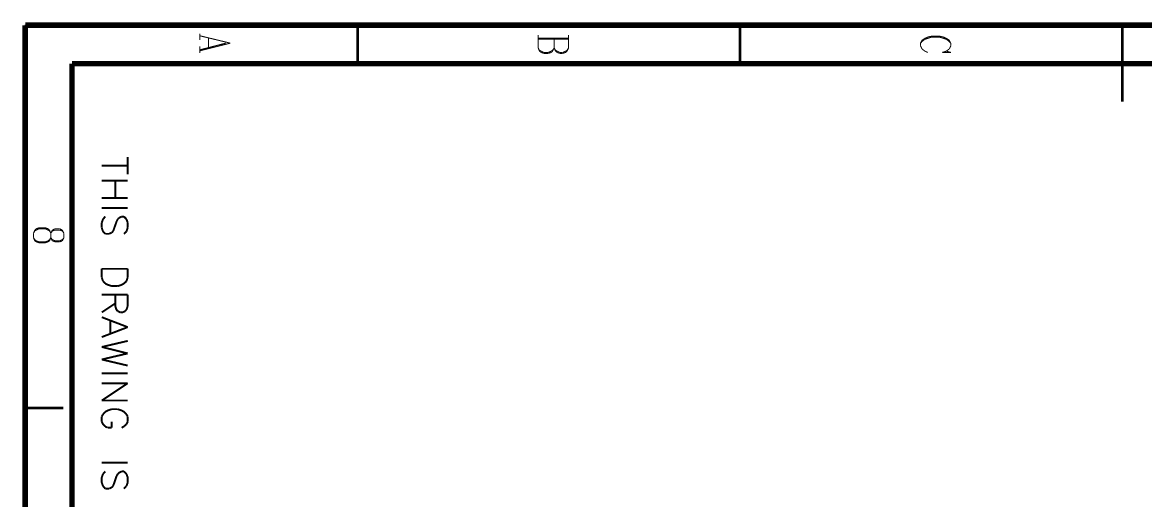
# Model space of a CAD drawing. Extents: x 0.1 to 11.6, y 0.3 to 16.2.
# Drawn here: x 0.14 to 5.98, y 13.75 to 16.23 of the extents above; entities that cross this region are included whole.
import ezdxf

# ---------------------------------------------------------------- set-up
doc = ezdxf.new("R2010")
doc.units = 0
doc.layers.get('0').update_dxf_attribs({"linetype": 'CONTINUOUS'})

msp = doc.modelspace()

# ---------------------------------------------------------------- linework, layer by layer
at = {"color": 0}
for points, const_width in [([(0.155003, 16.22), (11.57, 16.22)], 0.028333), ([(0.155003, 0.310004), (0.155003, 16.22)], 0.028333), ([(1.88499, 16.02), (1.88499, 16.22)], 0.013333), ([(3.87332, 16.02), (3.87332, 16.22)], 0.013333), ([(5.86165, 16.02), (5.86165, 16.22)], 0.013333), ([(5.86165, 16.22), (5.86165, 15.8217)], 0.013333), ([(1.06331, 16.1767), (1.06331, 16.1433)], 0.005208), ([(1.22168, 16.1267), (1.06331, 16.165)], 0.005208), ([(1.22168, 16.1267), (1.06331, 16.0867)], 0.005208), ([(1.19835, 16.1267), (1.06331, 16.0917)], 0.005208), ([(1.10834, 16.155), (1.10834, 16.1033)], 0.005208), ([(2.82335, 16.1017), (2.82335, 16.1683)], 0.005208), ([(2.98167, 16.1517), (2.82335, 16.1517)], 0.005208), ([(2.98167, 16.1467), (2.82335, 16.1467)], 0.005208), ([(2.90668, 16.1467), (2.90668, 16.1017)], 0.005208), ([(2.98167, 16.1683), (2.98167, 16.1017)], 0.005208), ([(4.81999, 16.1417), (4.81168, 16.125)], 0.005208), ([(4.81999, 16.135), (4.81168, 16.125)], 0.005208), ([(4.81168, 16.125), (4.81168, 16.1133)], 0.005208), ([(4.83501, 16.1517), (4.81999, 16.1417)], 0.005208), ([(4.83501, 16.1467), (4.81999, 16.135)], 0.005208), ([(4.84999, 16.1583), (4.83501, 16.1517)], 0.005208), ([(4.84999, 16.1517), (4.83501, 16.1467)], 0.005208), ([(4.87169, 16.1633), (4.84999, 16.1583)], 0.005208), ([(4.87169, 16.1583), (4.84999, 16.1517)], 0.005208), ([(4.91, 16.1633), (4.87169, 16.1633)], 0.005208), ([(4.91, 16.1583), (4.87169, 16.1583)], 0.005208), ([(4.93164, 16.1583), (4.91, 16.1633)], 0.005208), ([(4.93164, 16.1517), (4.91, 16.1583)], 0.005208), ([(4.94667, 16.1517), (4.93164, 16.1583)], 0.005208), ([(4.94667, 16.1467), (4.93164, 16.1517)], 0.005208), ([(4.96164, 16.1417), (4.94667, 16.1517)], 0.005208), ([(4.96164, 16.135), (4.94667, 16.1467)], 0.005208), ([(4.97, 16.125), (4.96164, 16.1417)], 0.005208), ([(4.97, 16.125), (4.96164, 16.135)], 0.005208), ([(4.97, 16.1133), (4.97, 16.125)], 0.005208), ([(1.06331, 16.11), (1.06331, 16.075)], 0.005208), ([(2.83003, 16.085), (2.82335, 16.1017)], 0.005208), ([(2.83003, 16.09), (2.82335, 16.1017)], 0.005208), ([(2.83832, 16.085), (2.83003, 16.09)], 0.005208), ([(2.83832, 16.0783), (2.83003, 16.085)], 0.005208), ([(2.85335, 16.0783), (2.83832, 16.085)], 0.005208), ([(2.85335, 16.0733), (2.83832, 16.0783)], 0.005208), ([(2.875, 16.0783), (2.85335, 16.0783)], 0.005208), ([(2.875, 16.0733), (2.85335, 16.0733)], 0.005208), ([(2.89165, 16.085), (2.875, 16.0783)], 0.005208), ([(2.89165, 16.0783), (2.875, 16.0733)], 0.005208), ([(2.89833, 16.09), (2.89165, 16.085)], 0.005208), ([(2.89833, 16.085), (2.89165, 16.0783)], 0.005208), ([(2.90668, 16.1017), (2.89833, 16.085)], 0.005208), ([(2.90668, 16.1017), (2.89833, 16.09)], 0.005208), ([(2.91336, 16.085), (2.90668, 16.1017)], 0.005208), ([(2.91336, 16.09), (2.90668, 16.1017)], 0.005208), ([(2.92165, 16.085), (2.91336, 16.09)], 0.005208), ([(2.92165, 16.0783), (2.91336, 16.085)], 0.005208), ([(2.93668, 16.0783), (2.92165, 16.085)], 0.005208), ([(2.93668, 16.0733), (2.92165, 16.0783)], 0.005208), ([(2.95167, 16.0783), (2.93668, 16.0783)], 0.005208), ([(2.95167, 16.0733), (2.93668, 16.0733)], 0.005208), ([(2.96669, 16.085), (2.95167, 16.0783)], 0.005208), ([(2.96669, 16.0783), (2.95167, 16.0733)], 0.005208), ([(2.97331, 16.09), (2.96669, 16.085)], 0.005208), ([(2.97331, 16.085), (2.96669, 16.0783)], 0.005208), ([(2.98167, 16.1017), (2.97331, 16.085)], 0.005208), ([(2.98167, 16.1017), (2.97331, 16.09)], 0.005208), ([(4.81168, 16.1133), (4.81999, 16.0967)], 0.005208), ([(4.81999, 16.0967), (4.83501, 16.085)], 0.005208), ([(4.83501, 16.085), (4.84999, 16.0783)], 0.005208), ([(4.94667, 16.085), (4.92503, 16.0783)], 0.005208), ([(4.92503, 16.0783), (4.97, 16.0783)], 0.005208), ([(4.94667, 16.085), (4.96164, 16.0967)], 0.005208), ([(4.97, 16.0783), (4.94667, 16.085)], 0.005208), ([(4.96164, 16.0967), (4.97, 16.1133)], 0.005208), ([(0.398329, 16.02), (11.315, 16.02)], 0.028333), ([(0.398329, 0.533311), (0.398329, 16.02)], 0.028333), ([(0.688314, 15.535), (0.688314, 15.445)], 0.01), ([(0.688314, 15.49), (0.553331, 15.49)], 0.01), ([(0.688314, 15.4117), (0.553331, 15.4117)], 0.01), ([(0.623318, 15.4117), (0.623318, 15.3217)], 0.01), ([(0.688314, 15.3217), (0.553331, 15.3217)], 0.01), ([(0.688314, 15.27), (0.553331, 15.27)], 0.01), ([(0.553331, 15.1933), (0.560004, 15.2117)], 0.01), ([(0.553331, 15.1667), (0.553331, 15.1933)], 0.01), ([(0.560004, 15.2117), (0.571669, 15.225)], 0.01), ([(0.629992, 15.1983), (0.616644, 15.16)], 0.01), ([(0.636664, 15.2117), (0.629992, 15.1983)], 0.01), ([(0.643338, 15.2183), (0.636664, 15.2117)], 0.01), ([(0.656685, 15.225), (0.643338, 15.2183)], 0.01), ([(0.668349, 15.225), (0.656685, 15.225)], 0.01), ([(0.68164, 15.2117), (0.668349, 15.225)], 0.01), ([(0.688314, 15.1933), (0.68164, 15.2117)], 0.01), ([(0.688314, 15.1667), (0.688314, 15.1933)], 0.01), ([(0.205024, 15.155), (0.198351, 15.1383)], 0.005208), ([(0.205024, 15.15), (0.198351, 15.1383)], 0.005208), ([(0.198351, 15.1383), (0.198351, 15.115)], 0.005208), ([(0.213325, 15.1617), (0.205024, 15.155)], 0.005208), ([(0.213325, 15.155), (0.205024, 15.15)], 0.005208), ([(0.228353, 15.1667), (0.213325, 15.1617)], 0.005208), ([(0.228353, 15.1617), (0.213325, 15.155)], 0.005208), ([(0.258356, 15.1667), (0.228353, 15.1667)], 0.005208), ([(0.258356, 15.1617), (0.228353, 15.1617)], 0.005208), ([(0.273329, 15.1617), (0.258356, 15.1667)], 0.005208), ([(0.273329, 15.155), (0.258356, 15.1617)], 0.005208), ([(0.281685, 15.155), (0.273329, 15.1617)], 0.005208), ([(0.281685, 15.15), (0.273329, 15.155)], 0.005208), ([(0.288357, 15.1383), (0.281685, 15.155)], 0.005208), ([(0.288357, 15.1383), (0.281685, 15.15)], 0.005208), ([(0.296658, 15.155), (0.288357, 15.1383)], 0.005208), ([(0.296658, 15.15), (0.288357, 15.1383)], 0.005208), ([(0.288357, 15.1383), (0.288357, 15.115)], 0.005208), ([(0.311686, 15.1617), (0.296658, 15.155)], 0.005208), ([(0.311686, 15.155), (0.296658, 15.15)], 0.005208), ([(0.333333, 15.1617), (0.311686, 15.1617)], 0.005208), ([(0.333333, 15.155), (0.311686, 15.155)], 0.005208), ([(0.348307, 15.155), (0.333333, 15.1617)], 0.005208), ([(0.348307, 15.15), (0.333333, 15.155)], 0.005208), ([(0.356663, 15.1383), (0.348307, 15.155)], 0.005208), ([(0.356663, 15.1383), (0.348307, 15.15)], 0.005208), ([(0.356663, 15.115), (0.356663, 15.1383)], 0.005208), ([(0.560004, 15.1467), (0.553331, 15.1667)], 0.01), ([(0.571669, 15.135), (0.560004, 15.1467)], 0.01), ([(0.591689, 15.135), (0.571669, 15.135)], 0.01), ([(0.604981, 15.1417), (0.591689, 15.135)], 0.01), ([(0.611654, 15.1467), (0.604981, 15.1417)], 0.01), ([(0.616644, 15.16), (0.611654, 15.1467)], 0.01), ([(0.668349, 15.135), (0.68164, 15.1467)], 0.01), ([(0.68164, 15.1467), (0.688314, 15.1667)], 0.01), ([(0.198351, 15.115), (0.205024, 15.0983)], 0.005208), ([(0.198351, 15.115), (0.205024, 15.105)], 0.005208), ([(0.205024, 15.105), (0.213325, 15.0983)], 0.005208), ([(0.205024, 15.0983), (0.213325, 15.0933)], 0.005208), ([(0.213325, 15.0983), (0.228353, 15.0933)], 0.005208), ([(0.213325, 15.0933), (0.228353, 15.0883)], 0.005208), ([(0.228353, 15.0933), (0.258356, 15.0933)], 0.005208), ([(0.228353, 15.0883), (0.258356, 15.0883)], 0.005208), ([(0.258356, 15.0933), (0.273329, 15.0983)], 0.005208), ([(0.258356, 15.0883), (0.273329, 15.0933)], 0.005208), ([(0.273329, 15.0983), (0.281685, 15.105)], 0.005208), ([(0.273329, 15.0933), (0.281685, 15.0983)], 0.005208), ([(0.281685, 15.0983), (0.288357, 15.115)], 0.005208), ([(0.281685, 15.105), (0.288357, 15.115)], 0.005208), ([(0.288357, 15.115), (0.296658, 15.0983)], 0.005208), ([(0.288357, 15.115), (0.296658, 15.105)], 0.005208), ([(0.296658, 15.105), (0.311686, 15.0983)], 0.005208), ([(0.296658, 15.0983), (0.311686, 15.0933)], 0.005208), ([(0.311686, 15.0983), (0.333333, 15.0983)], 0.005208), ([(0.311686, 15.0933), (0.333333, 15.0933)], 0.005208), ([(0.333333, 15.0983), (0.348307, 15.105)], 0.005208), ([(0.333333, 15.0933), (0.348307, 15.0983)], 0.005208), ([(0.348307, 15.0983), (0.356663, 15.115)], 0.005208), ([(0.348307, 15.105), (0.356663, 15.115)], 0.005208), ([(0.688314, 14.9533), (0.553331, 14.9533)], 0.01), ([(0.553331, 14.9083), (0.553331, 14.9533)], 0.01), ([(0.688314, 14.9533), (0.688314, 14.9083)], 0.01), ([(0.560004, 14.8883), (0.553331, 14.9083)], 0.01), ([(0.688314, 14.9083), (0.68164, 14.8883)], 0.01), ([(0.571669, 14.8767), (0.560004, 14.8883)], 0.01), ([(0.585015, 14.87), (0.571669, 14.8767)], 0.01), ([(0.604981, 14.8633), (0.585015, 14.87)], 0.01), ([(0.636664, 14.8633), (0.604981, 14.8633)], 0.01), ([(0.656685, 14.87), (0.636664, 14.8633)], 0.01), ([(0.668349, 14.8767), (0.656685, 14.87)], 0.01), ([(0.68164, 14.8883), (0.668349, 14.8767)], 0.01), ([(0.688314, 14.8183), (0.553331, 14.8183)], 0.01), ([(0.623318, 14.76), (0.623318, 14.8183)], 0.01), ([(0.688314, 14.8183), (0.688314, 14.76)], 0.01), ([(0.623318, 14.7733), (0.553331, 14.7267)], 0.01), ([(0.629992, 14.74), (0.623318, 14.76)], 0.01), ([(0.636664, 14.7333), (0.629992, 14.74)], 0.01), ([(0.650011, 14.7267), (0.636664, 14.7333)], 0.01), ([(0.663357, 14.7267), (0.650011, 14.7267)], 0.01), ([(0.675022, 14.7333), (0.663357, 14.7267)], 0.01), ([(0.68164, 14.74), (0.675022, 14.7333)], 0.01), ([(0.688314, 14.76), (0.68164, 14.74)], 0.01), ([(0.688314, 14.65), (0.553331, 14.7017)], 0.01), ([(0.598307, 14.6817), (0.598307, 14.6167)], 0.01), ([(0.688314, 14.65), (0.553331, 14.5983)], 0.01), ([(0.688314, 14.5783), (0.553331, 14.5467)], 0.01), ([(0.688314, 14.5133), (0.553331, 14.5467)], 0.01), ([(0.688314, 14.5133), (0.553331, 14.4817)], 0.01), ([(0.688314, 14.45), (0.553331, 14.4817)], 0.01), ([(0.688314, 14.41), (0.553331, 14.41)], 0.01), ([(0.688314, 14.3583), (0.553331, 14.3583)], 0.01), ([(0.688314, 14.3583), (0.553331, 14.2683)], 0.01), ([(0.688314, 14.2683), (0.553331, 14.2683)], 0.01), ([(0.353353, 14.23), (0.155003, 14.23)], 0.013333), ([(0.560004, 14.1967), (0.553331, 14.185)], 0.01), ([(0.571669, 14.21), (0.560004, 14.1967)], 0.01), ([(0.585015, 14.2167), (0.571669, 14.21)], 0.01), ([(0.604981, 14.2233), (0.585015, 14.2167)], 0.01), ([(0.636664, 14.2233), (0.604981, 14.2233)], 0.01), ([(0.656685, 14.2167), (0.636664, 14.2233)], 0.01), ([(0.668349, 14.21), (0.656685, 14.2167)], 0.01), ([(0.68164, 14.1967), (0.668349, 14.21)], 0.01), ([(0.688314, 14.185), (0.68164, 14.1967)], 0.01), ([(0.553331, 14.185), (0.553331, 14.1583)], 0.01), ([(0.553331, 14.1583), (0.560004, 14.145)], 0.01), ([(0.560004, 14.145), (0.571669, 14.1333)], 0.01), ([(0.571669, 14.1333), (0.585015, 14.1267)], 0.01), ([(0.604981, 14.1583), (0.604981, 14.1267)], 0.01), ([(0.656685, 14.1267), (0.668349, 14.1333)], 0.01), ([(0.668349, 14.1333), (0.68164, 14.145)], 0.01), ([(0.68164, 14.145), (0.688314, 14.1583)], 0.01), ([(0.688314, 14.1583), (0.688314, 14.185)], 0.01), ([(0.585015, 14.1267), (0.604981, 14.1267)], 0.01), ([(0.688314, 13.945), (0.553331, 13.945)], 0.01), ([(0.560004, 13.8867), (0.571669, 13.9)], 0.01), ([(0.656685, 13.9), (0.643338, 13.8933)], 0.01), ([(0.668349, 13.9), (0.656685, 13.9)], 0.01), ([(0.68164, 13.8867), (0.668349, 13.9)], 0.01), ([(0.553331, 13.8683), (0.560004, 13.8867)], 0.01), ([(0.553331, 13.8417), (0.553331, 13.8683)], 0.01), ([(0.560004, 13.8233), (0.553331, 13.8417)], 0.01), ([(0.629992, 13.875), (0.616644, 13.835)], 0.01), ([(0.636664, 13.8867), (0.629992, 13.875)], 0.01), ([(0.643338, 13.8933), (0.636664, 13.8867)], 0.01), ([(0.688314, 13.8683), (0.68164, 13.8867)], 0.01), ([(0.68164, 13.8233), (0.688314, 13.8417)], 0.01), ([(0.688314, 13.8417), (0.688314, 13.8683)], 0.01), ([(0.571669, 13.81), (0.560004, 13.8233)], 0.01), ([(0.591689, 13.81), (0.571669, 13.81)], 0.01), ([(0.604981, 13.8167), (0.591689, 13.81)], 0.01), ([(0.611654, 13.8233), (0.604981, 13.8167)], 0.01), ([(0.616644, 13.835), (0.611654, 13.8233)], 0.01), ([(0.668349, 13.81), (0.68164, 13.8233)], 0.01)]:
    msp.add_lwpolyline(points, dxfattribs=dict(at, const_width=const_width))
at = {"color": 0, "const_width": 0.005208}
msp.add_lwpolyline([(0.155003, 16.22), (11.57, 16.22), (11.57, 0.310004), (0.155003, 0.310004), (0.155003, 16.22)], close=True, dxfattribs=at)

doc.saveas('drawing.dxf')
